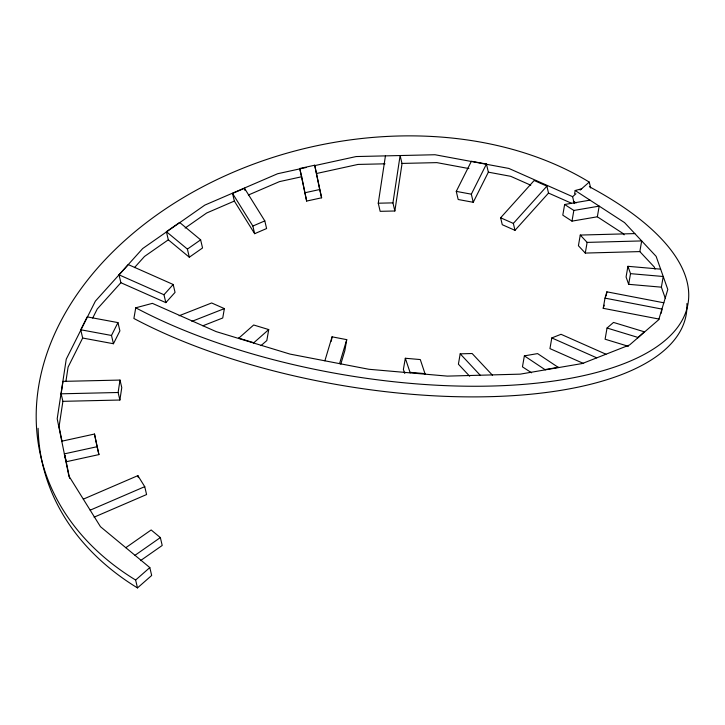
<?xml version="1.0" encoding="UTF-8"?>
<svg xmlns="http://www.w3.org/2000/svg" width="725" height="725" viewBox="0 0 725 725"><rect width="100%" height="100%" fill="white"/><g stroke="black" fill="none" stroke-linecap="round" stroke-linejoin="round"><path stroke-width="1.09" d="M61.127 393.811L63.012 381.377L120.006 380.072L121.773 387.603L119.888 400.028L62.894 401.333L61.127 393.811L118.121 392.497L119.888 400.028M62.894 401.333L59.051 426.699L62.096 441.625M65.939 381.259L68.096 367.067L82.668 338.031L80.729 329.766L87.19 316.888L117.957 322.598L119.906 330.863L113.444 343.732L82.668 338.031M118.121 392.497L120.006 380.072M394.853 210.993L392.941 202.873L400.118 155.54L402.031 163.66L394.853 210.993L380.163 211.328L378.26 203.208L385.437 155.875M574.617 193.711L575.179 190.512L624.542 222.602L656.134 256.36L667.807 289.474L658.753 319.689L629.608 344.937L582.338 363.515L520.178 374.145L447.361 376.112L368.853 369.27L289.991 354.09L216.159 331.615L152.386 303.358L135.756 307.799L133.898 318.474A330.364 128.851 9.9 0 0 490.553 396.657A330.364 128.851 9.9 0 0 686.901 303.567M179.157 315.737L211.646 302.968L224.369 308.605L222.738 317.985L202.828 325.806M238.498 338.412L253.668 324.99L268.73 329.576L266.818 340.569L260.937 345.662M253.551 342.998L268.73 329.576M331.298 341.23L332.059 336.826L346.74 339.653L344.837 350.646L340.777 364.204M425.167 374.182L420.292 359.564L405.329 358.259L403.381 369.451L404.804 373.475M410.205 372.877L405.329 358.259M492.456 375.215L472.138 353.519L460.194 353.836L458.399 364.186L469.682 376.239M558.549 367.584L537.597 353.601L524.365 355.866L522.453 366.859L531.588 372.795M589.996 200.145L564.648 204.486L562.79 215.153L571.989 221.134L597.337 216.793L622.684 233.278L624.153 234.846M545.318 369.85L524.365 355.866M571.989 221.134L573.838 210.458L564.648 204.486M605.973 354.217L561.023 334.298L551.807 337.923L549.949 348.607L583.661 363.542M634.828 233.595L580.263 235.063L578.414 245.73L585.274 253.07L639.831 251.593L654.285 267.027L655.037 269.165M585.274 253.07L587.123 242.395L580.263 235.063M597.337 216.793L599.194 206.127L573.838 210.458M659.125 319.082L603.227 308.315L604.994 298.129L606.879 291.831L663.873 302.805M606.173 295.909L606.879 291.831M644.181 332.313L644.271 331.796L613.504 322.426L607.043 328.026L605.094 339.209L628.439 346.323M660.647 269.156L627.923 266.311L626.074 276.977L628.657 284.318L661.381 287.173L665.251 298.147M628.657 284.318L630.514 273.651L627.923 266.311M639.831 251.593L641.688 240.927L587.123 242.395M637.719 337.913L644.271 331.796M661.381 287.173L663.23 276.497L630.514 273.651M661.282 313.173L661.988 309.095L604.994 298.129M324.882 360.805L332.059 336.826M339.563 363.633L346.74 339.653M603.227 308.315L604.17 305.171M92.682 318.085L97.25 308.995L120.876 282.714L119.027 274.838L128.243 264.571L173.193 284.49L175.051 292.383L165.835 302.633L120.876 282.714M113.444 343.732L111.496 335.467L117.957 322.598M456.27 191.382L471.395 161.258L486.448 164.049L488.36 172.169L473.235 202.293L458.182 199.502L456.27 191.382L471.332 194.173L473.235 202.293M471.332 194.173L486.448 164.049M134.424 267.661L144.511 256.442L168.309 239.812L166.397 231.692L179.628 222.448L200.635 239.848L202.547 247.968L189.316 257.221L168.309 239.812M165.835 302.633L163.977 294.74L173.193 284.49M548.517 193.067L514.986 230.342L502.262 224.705L500.631 217.781L534.162 180.507L546.886 186.144L548.517 193.067L571.472 203.236M514.986 230.342L513.354 223.418L546.886 186.144M149.821 567.584L151.679 575.46L137.487 587.912L135.629 580.027L149.821 567.584L100.458 526.694L68.866 475.953L57.193 418.814L66.247 359.183L95.392 301.111L142.662 248.566L204.822 205.112L277.639 173.728L306.24 167.475M574.227 203.58L572.614 196.683L575.94 193.765M580.1 190.113L589.244 182.084L590.639 187.993M185.12 228.058L206.67 212.996L234.347 201.07L232.544 193.43L244.497 188.282L264.806 220.898L266.601 228.538L254.656 233.686L234.347 201.07M189.316 257.221L187.403 249.101L200.635 239.848M125.806 547.692L151.163 529.966L160.352 537.578L162.21 545.463L140.478 560.652M135.004 555.305L160.352 537.578M248.367 195.025L279.487 181.613L301.682 176.755L306.648 201.07L321.619 197.798L314.704 165.218L299.742 168.49L306.648 201.07M254.656 233.686L252.862 226.046L264.806 220.898M83.312 499.153L137.877 475.636L144.737 486.665L146.586 494.541L94.087 517.17M90.172 510.173L144.737 486.665M191.88 321.374L224.369 308.605M575.179 190.512L581.722 188.763M314.795 165.599L356.147 156.555L435.009 154.742L508.841 168.427L572.614 196.683M316.653 173.483L358.005 164.43L385.038 163.814M304.708 192.805L319.671 189.533L321.619 197.798M61.77 441.208L94.486 434.039L98.926 454.593L66.211 461.752L64.353 453.868L97.078 446.709L98.926 454.593M545.372 369.523L558.603 367.267M401.976 163.424L436.858 162.627L468.885 168.562M378.26 203.208L392.941 202.873M410.296 372.351L425.258 373.656M488.36 172.169L510.69 176.311L530.772 185.21M80.729 329.766L111.496 335.467M607.043 328.026L637.81 337.388M238.552 338.086L253.605 342.671M500.631 217.781L513.354 223.418M551.807 337.923L596.757 357.842M119.027 274.829L163.977 294.74M573.321 201.178L576.103 202.991M166.397 231.692L187.403 249.101M460.194 353.836L480.503 375.541M232.544 193.43L252.862 226.046M299.742 168.49L301.682 176.755M244.497 188.282L245.005 190.467M137.877 475.636L138.339 477.612M314.704 165.218L319.671 189.533M94.486 434.039L97.078 446.709M64.915 455.418L65.993 460.692M66.211 461.752L69.591 478.31M589.371 186.724A330.364 128.851 9.9 0 1 597.056 372.342A330.364 128.851 9.9 0 1 135.756 307.799M137.487 587.912A330.364 239.622 -13.2 0 1 38.099 428.303M135.629 580.027A330.364 239.622 -13.2 0 1 127.944 237.746A330.364 239.622 -13.2 0 1 589.244 182.084"/></g></svg>
